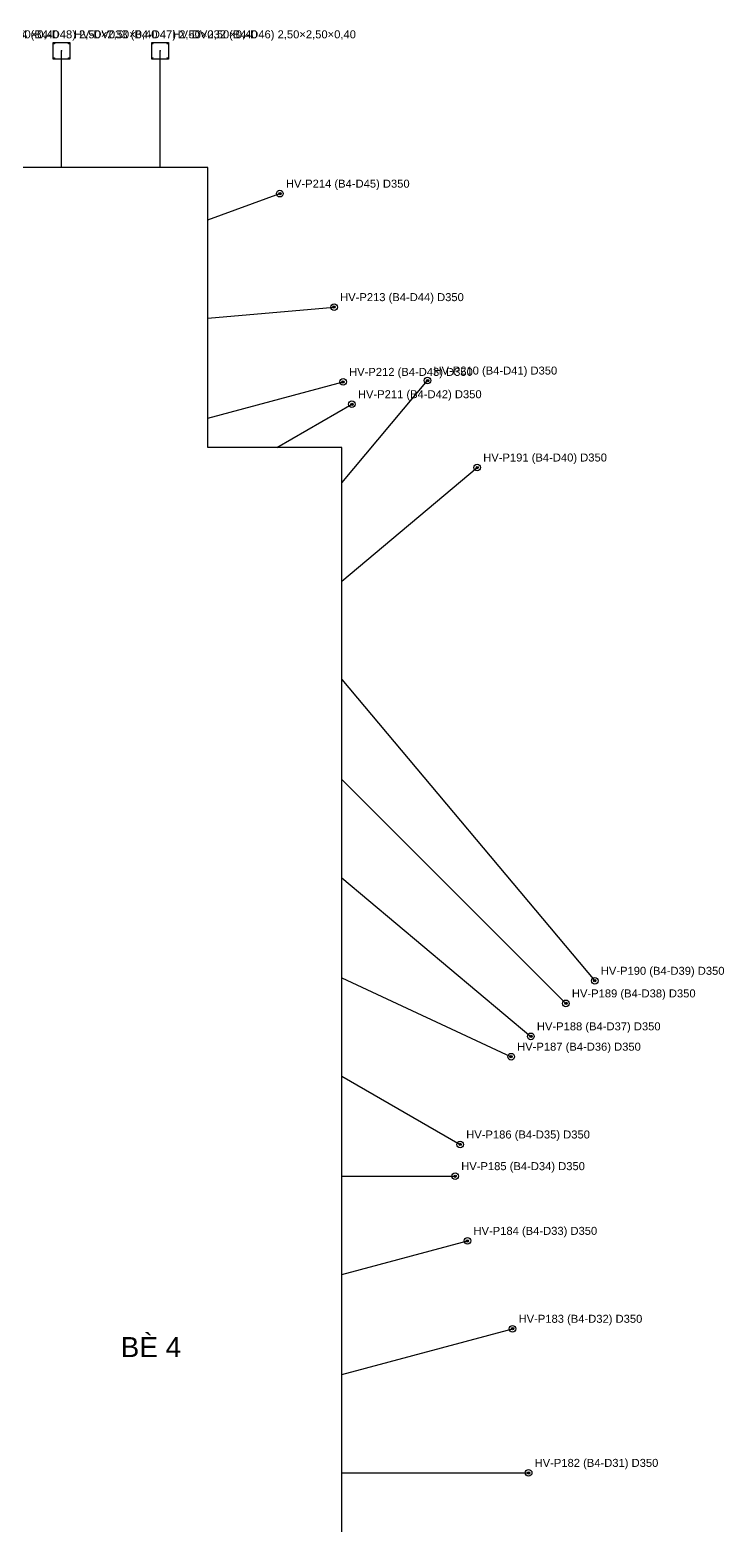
# Model space of a CAD drawing. Header units: metres. Extents: x -256 to 1219, y -260 to 304.
# Drawn here: x 111.2 to 215.2, y 79.6 to 303.8 of the extents above; entities that cross this region are included whole.
import ezdxf

# ---------------------------------------------------------------- set-up
doc = ezdxf.new("R2010")
doc.units = ezdxf.units.M
for name, color, linetype in [('01_BE_PIN', 4, 'Continuous'), ('02_DAY_NEO_BO', 3, 'Continuous'), ('03_DAY_NEO_DAY', 1, 'Continuous'), ('04_COC_KHOAN_NHOI_BO', 2, 'Continuous'), ('05_DE_NEO_VIT_XOAN', 6, 'Continuous'), ('06_TOA_DO_TEXT', 7, 'Continuous')]:
    doc.layers.add(name, color=color, linetype=linetype)
doc.styles.add('VN', font='arial.ttf')

msp = doc.modelspace()

# ---------------------------------------------------------------- linework, layer by layer
at = {"layer": '01_BE_PIN'}
for p, q in [((137.829, 283.189), (65.585, 283.189)), ((137.829, 241.189), (137.829, 283.189)), ((157.905, 241.189), (137.829, 241.189)), ((157.905, -16.811), (157.905, 241.189))]:
    msp.add_line(p, q, dxfattribs=at)
at = {"layer": '02_DAY_NEO_BO'}
for p, q in [((137.83, 275.34), (148.64, 279.27)), ((137.83, 260.59), (156.76, 262.25)), ((157.91, 235.92), (170.76, 251.24)), ((137.83, 245.59), (158.11, 251.04)), ((148.17, 241.19), (159.43, 247.69)), ((157.91, 221.17), (178.21, 238.2)), ((157.91, 206.42), (195.83, 161.22)), ((157.91, 191.42), (191.5, 157.83)), ((157.91, 176.67), (186.25, 152.89)), ((157.91, 161.67), (183.29, 149.84)), ((157.91, 146.92), (175.66, 136.67)), ((157.91, 131.92), (174.91, 131.92)), ((157.91, 117.17), (176.75, 122.22)), ((157.91, 102.17), (183.51, 109.03)), ((157.91, 87.42), (185.91, 87.42))]:
    msp.add_line(p, q, dxfattribs=at)
at = {"layer": '03_DAY_NEO_DAY'}
for p, q in [((115.92, 283.19), (115.92, 300.69)), ((130.67, 283.19), (130.67, 300.69))]:
    msp.add_line(p, q, dxfattribs=at)
at = {"layer": '04_COC_KHOAN_NHOI_BO'}
for centre, radius in [((148.64, 279.27), 0.5), ((148.64, 279.27), 0.175), ((156.76, 262.25), 0.5), ((156.76, 262.25), 0.175), ((158.11, 251.04), 0.5), ((158.11, 251.04), 0.175), ((170.76, 251.24), 0.5), ((170.76, 251.24), 0.175), ((159.43, 247.69), 0.5), ((159.43, 247.69), 0.175), ((178.21, 238.2), 0.5), ((178.21, 238.2), 0.175), ((195.83, 161.22), 0.5), ((195.83, 161.22), 0.175), ((191.5, 157.83), 0.5), ((191.5, 157.83), 0.175), ((186.25, 152.89), 0.5), ((186.25, 152.89), 0.175), ((183.29, 149.84), 0.5), ((183.29, 149.84), 0.175), ((175.66, 136.67), 0.5), ((175.66, 136.67), 0.175), ((174.91, 131.92), 0.5), ((174.91, 131.92), 0.175), ((176.75, 122.22), 0.5), ((176.75, 122.22), 0.175), ((183.51, 109.03), 0.5), ((183.51, 109.03), 0.175), ((185.91, 87.42), 0.5), ((185.91, 87.42), 0.175)]:
    msp.add_circle(centre, radius, dxfattribs=at)
for p in [(148.64, 279.27), (156.76, 262.25), (170.76, 251.24), (158.11, 251.04), (159.43, 247.69), (178.21, 238.2), (195.83, 161.22), (191.5, 157.83), (186.25, 152.89), (183.29, 149.84), (175.66, 136.67), (174.91, 131.92), (176.75, 122.22), (183.51, 109.03), (185.91, 87.42)]:
    msp.add_point(p, dxfattribs=at)
at = {"layer": '05_DE_NEO_VIT_XOAN'}
for p, q in [((114.67, 299.44), (114.67, 301.94)), ((114.67, 301.94), (117.17, 301.94)), ((117.17, 301.94), (117.17, 299.44)), ((129.42, 299.44), (129.42, 301.94)), ((129.42, 301.94), (131.92, 301.94)), ((131.92, 301.94), (131.92, 299.44)), ((117.17, 299.44), (114.67, 299.44)), ((131.92, 299.44), (129.42, 299.44))]:
    msp.add_line(p, q, dxfattribs=at)
for centre in [(114.82, 301.79), (117.02, 301.79), (129.57, 301.79), (131.77, 301.79), (114.82, 299.59), (117.02, 299.59), (129.57, 299.59), (131.77, 299.59)]:
    msp.add_circle(centre, 0.06, dxfattribs=at)
for p in [(115.92, 300.69), (130.67, 300.69)]:
    msp.add_point(p, dxfattribs=at)

# ---------------------------------------------------------------- texts
at = {"layer": '01_BE_PIN', "style": 'VN'}
msp.add_text('BÈ 4', height=3, dxfattribs=at).set_placement((124.77, 104.789))
at = {"layer": '06_TOA_DO_TEXT', "style": 'VN'}
for s, p in [('HV-DV035 (B4-D49) 2,50×2,50×0,40', (88.045, 302.565)), ('HV-DV034 (B4-D48) 2,50×2,50×0,40', (102.795, 302.565)), ('HV-DV033 (B4-D47) 2,50×2,50×0,40', (117.795, 302.565)), ('HV-DV032 (B4-D46) 2,50×2,50×0,40', (132.545, 302.565)), ('HV-P214 (B4-D45) D350', (149.54, 280.17)), ('HV-P213 (B4-D44) D350', (157.66, 263.15)), ('HV-P210 (B4-D41) D350', (171.66, 252.14)), ('HV-P212 (B4-D43) D350', (159.01, 251.94)), ('HV-P211 (B4-D42) D350', (160.33, 248.59)), ('HV-P191 (B4-D40) D350', (179.11, 239.1)), ('HV-P190 (B4-D39) D350', (196.73, 162.12)), ('HV-P189 (B4-D38) D350', (192.4, 158.73)), ('HV-P188 (B4-D37) D350', (187.15, 153.79)), ('HV-P187 (B4-D36) D350', (184.19, 150.74)), ('HV-P186 (B4-D35) D350', (176.56, 137.57)), ('HV-P185 (B4-D34) D350', (175.81, 132.82)), ('HV-P184 (B4-D33) D350', (177.65, 123.12)), ('HV-P183 (B4-D32) D350', (184.41, 109.93)), ('HV-P182 (B4-D31) D350', (186.81, 88.32))]:
    msp.add_text(s, height=1.2, dxfattribs=at).set_placement(p)

doc.saveas('drawing.dxf')
